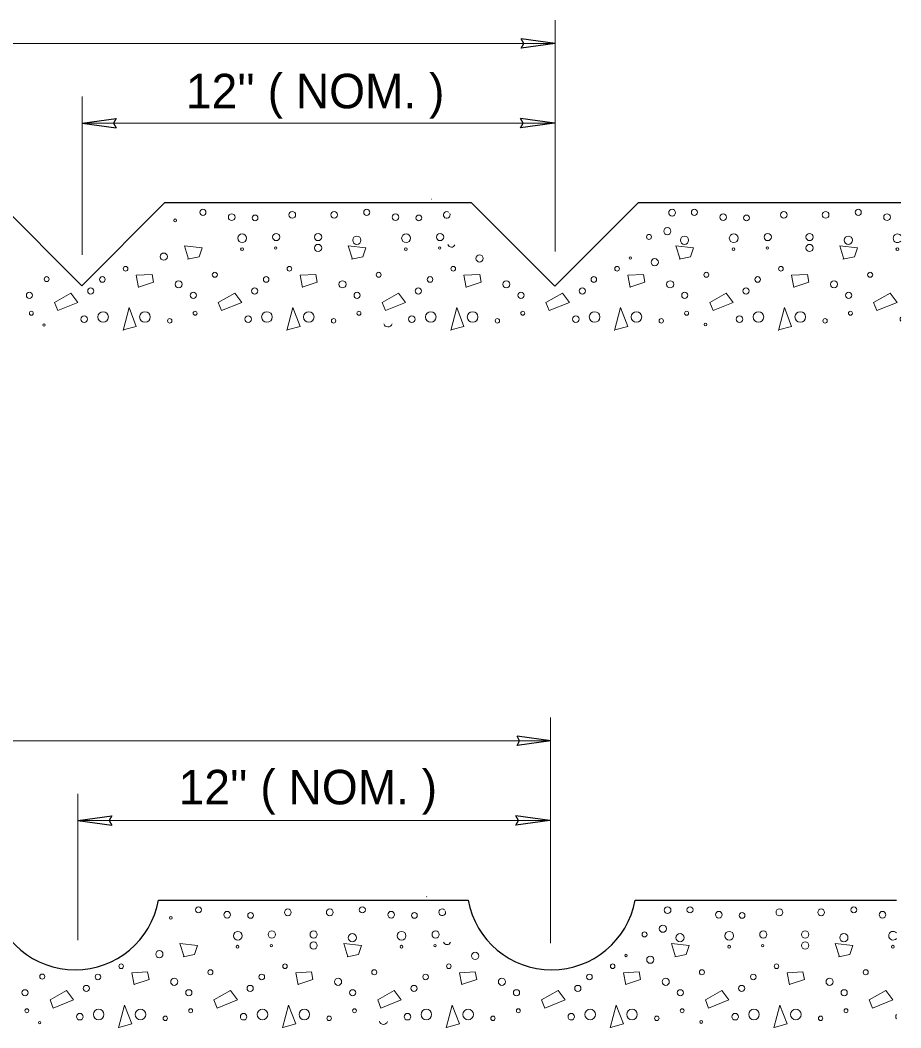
# Model space of a CAD drawing. Extents: x 290 to 799, y -237 to 274.
# Drawn here: x 550.51 to 585.37, y 84.31 to 124.18 of the extents above; entities that cross this region are included whole.
import ezdxf

# ---------------------------------------------------------------- set-up
doc = ezdxf.new("R2010")
doc.units = 0
doc.header["$LTSCALE"] = 0.52
doc.layers.add('1', color=7, linetype='Continuous', lineweight=13)
doc.layers.add('36', color=7, linetype='Continuous', lineweight=35)

msp = doc.modelspace()

# ---------------------------------------------------------------- linework, layer by layer
at = {"layer": '1', "lineweight": 25}
for p, q in [((571.6812, 123.2644), (570.3401, 123.4487)), ((571.6812, 123.2644), (570.3401, 123.0802)), ((552.9723, 120.1131), (554.3134, 120.2974)), ((552.9723, 120.1131), (554.3134, 119.9288)), ((571.6585, 120.1033), (570.3174, 120.2875)), ((571.6585, 120.1033), (570.3174, 119.9189)), ((552.9483, 113.6718), (549.6563, 116.9638)), ((552.9483, 113.6718), (556.2403, 116.9638)), ((571.6759, 113.655), (568.3672, 116.9638)), ((571.6759, 113.655), (574.9848, 116.9638)), ((571.5192, 95.6622), (570.1781, 95.8464)), ((571.5192, 95.6622), (570.1781, 95.4779)), ((552.7968, 92.5108), (554.1379, 92.6952)), ((571.4782, 92.5122), (570.137, 92.6964)), ((552.7968, 92.5108), (554.1379, 92.3266)), ((571.4782, 92.5122), (570.137, 92.3279))]:
    msp.add_line(p, q, dxfattribs=at)
at = {"layer": '1'}
for p, q in [((566.7893, 117.0948), (566.7739, 117.1047)), ((566.6138, 89.4926), (566.5984, 89.5024))]:
    msp.add_line(p, q, dxfattribs=at)
at = {"layer": '1', "lineweight": 25}
for points in [[(570.3401, 123.0802), (570.4438, 123.2663), (570.3401, 123.4487)], [(554.3134, 120.2974), (554.2097, 120.1113), (554.3134, 119.9288)], [(570.3174, 119.9189), (570.4212, 120.1052), (570.3174, 120.2875)], [(570.1781, 95.4779), (570.2818, 95.6641), (570.1781, 95.8464)], [(554.1379, 92.6952), (554.0342, 92.509), (554.1379, 92.3266)], [(570.137, 92.3279), (570.2408, 92.5141), (570.137, 92.6964)]]:
    msp.add_lwpolyline(points, dxfattribs=at)
at = {"layer": '1'}
for points in [[(557.1407, 114.7239), (557.5913, 114.8158), (557.7109, 115.1746), (557.0119, 115.2482), (557.1774, 114.7239)], [(563.6253, 114.7239), (564.0758, 114.8158), (564.1955, 115.1746), (563.4964, 115.2482), (563.662, 114.7239)], [(576.5943, 114.7239), (577.0449, 114.8158), (577.1646, 115.1746), (576.4655, 115.2482), (576.6311, 114.7239)], [(583.0788, 114.7239), (583.5295, 114.8158), (583.6491, 115.1746), (582.9501, 115.2482), (583.1156, 114.7239)], [(555.1907, 113.6202), (555.7886, 113.8225), (555.7333, 114.126), (555.1079, 114.0893), (555.1998, 113.611)], [(561.6753, 113.6202), (562.2731, 113.8225), (562.2179, 114.126), (561.5924, 114.0893), (561.6844, 113.611)], [(568.1598, 113.6202), (568.7577, 113.8225), (568.7024, 114.126), (568.077, 114.0893), (568.1689, 113.611)], [(574.6443, 113.6202), (575.2422, 113.8225), (575.187, 114.126), (574.5615, 114.0893), (574.6535, 113.611)], [(581.1288, 113.6202), (581.7268, 113.8225), (581.6715, 114.126), (581.0461, 114.0893), (581.138, 113.611)], [(554.5929, 111.9278), (555.1079, 112.0657), (554.8228, 112.8108), (554.5836, 111.9093)], [(561.0774, 111.9278), (561.5924, 112.0657), (561.3073, 112.8108), (561.0682, 111.9093)], [(567.5619, 111.9278), (568.077, 112.0657), (567.7919, 112.8108), (567.5527, 111.9093)], [(574.0465, 111.9278), (574.5615, 112.0657), (574.2764, 112.8108), (574.0373, 111.9093)], [(580.531, 111.9278), (581.0461, 112.0657), (580.761, 112.8108), (580.5218, 111.9093)], [(556.9652, 87.1217), (557.4158, 87.2136), (557.5354, 87.5723), (556.8364, 87.6459), (557.0019, 87.1217)], [(563.4498, 87.1217), (563.9003, 87.2136), (564.02, 87.5723), (563.3209, 87.6459), (563.4865, 87.1217)], [(576.4188, 87.1217), (576.8694, 87.2136), (576.9891, 87.5723), (576.29, 87.6459), (576.4556, 87.1217)], [(582.9033, 87.1217), (583.354, 87.2136), (583.4736, 87.5723), (582.7746, 87.6459), (582.9401, 87.1217)], [(555.0152, 86.0179), (555.6131, 86.2203), (555.5578, 86.5238), (554.9324, 86.487), (555.0243, 86.0088)], [(561.4998, 86.0179), (562.0976, 86.2203), (562.0424, 86.5238), (561.4169, 86.487), (561.5089, 86.0088)], [(567.9843, 86.0179), (568.5822, 86.2203), (568.5269, 86.5238), (567.9015, 86.487), (567.9934, 86.0088)], [(574.4688, 86.0179), (575.0667, 86.2203), (575.0115, 86.5238), (574.386, 86.487), (574.478, 86.0088)], [(580.9533, 86.0179), (581.5513, 86.2203), (581.496, 86.5238), (580.8706, 86.487), (580.9625, 86.0088)], [(554.4174, 84.3255), (554.9324, 84.4634), (554.6473, 85.2085), (554.4081, 84.3071)], [(560.9019, 84.3255), (561.4169, 84.4634), (561.1318, 85.2085), (560.8927, 84.3071)], [(567.3864, 84.3255), (567.9015, 84.4634), (567.6164, 85.2085), (567.3772, 84.3071)], [(573.871, 84.3255), (574.386, 84.4634), (574.1009, 85.2085), (573.8618, 84.3071)], [(580.3555, 84.3255), (580.8706, 84.4634), (580.5855, 85.2085), (580.3463, 84.3071)]]:
    msp.add_lwpolyline(points, dxfattribs=at)
for points in [[(551.999, 112.6912), (552.7993, 113.0131), (552.5233, 113.381), (551.8703, 113.0131)], [(558.4836, 112.6912), (559.2838, 113.0131), (559.0078, 113.381), (558.3548, 113.0131)], [(564.9681, 112.6912), (565.7683, 113.0131), (565.4924, 113.381), (564.8393, 113.0131)], [(571.4527, 112.6912), (572.2528, 113.0131), (571.9769, 113.381), (571.3238, 113.0131)], [(577.9372, 112.6912), (578.7373, 113.0131), (578.4615, 113.381), (577.8084, 113.0131)], [(584.4218, 112.6912), (585.2219, 113.0131), (584.946, 113.381), (584.2929, 113.0131)], [(551.8235, 85.0889), (552.6238, 85.4108), (552.3478, 85.7788), (551.6948, 85.4108)], [(558.3081, 85.0889), (559.1083, 85.4108), (558.8323, 85.7788), (558.1793, 85.4108)], [(564.7926, 85.0889), (565.5928, 85.4108), (565.3169, 85.7788), (564.6638, 85.4108)], [(571.2772, 85.0889), (572.0773, 85.4108), (571.8014, 85.7788), (571.1483, 85.4108)], [(577.7617, 85.0889), (578.5618, 85.4108), (578.286, 85.7788), (577.6329, 85.4108)], [(584.2463, 85.0889), (585.0464, 85.4108), (584.7705, 85.7788), (584.1174, 85.4108)]]:
    msp.add_lwpolyline(points, close=True, dxfattribs=at)
for centre, radius in [((557.7461, 116.5798), 0.1193), ((558.8836, 116.3871), 0.132), ((559.8081, 116.359), 0.1138), ((561.2831, 116.4805), 0.1325), ((562.9393, 116.4805), 0.1325), ((564.2307, 116.5798), 0.1193), ((565.3681, 116.3871), 0.132), ((566.2926, 116.359), 0.1138), ((576.3133, 116.5665), 0.1325), ((577.1997, 116.5798), 0.1193), ((578.3372, 116.3871), 0.132), ((579.2617, 116.359), 0.1138), ((580.7367, 116.4805), 0.1325), ((582.3929, 116.4805), 0.1325), ((583.6843, 116.5798), 0.1193), ((584.8217, 116.3871), 0.132), ((556.6483, 116.2623), 0.0559), ((559.3004, 115.5539), 0.1733), ((560.6469, 115.6029), 0.1429), ((562.3031, 115.6029), 0.1429), ((565.7849, 115.5539), 0.1733), ((567.1315, 115.6029), 0.1429), ((575.4008, 115.6063), 0.0994), ((576.1271, 115.8328), 0.1429), ((578.754, 115.5539), 0.1733), ((580.1005, 115.6029), 0.1429), ((581.7567, 115.6029), 0.1429), ((562.3031, 115.1701), 0.1429), ((563.8367, 115.476), 0.163), ((576.8058, 115.476), 0.163), ((581.7567, 115.1701), 0.1429), ((583.2903, 115.476), 0.163), ((556.1962, 114.8265), 0.1429), ((559.2929, 115.1194), 0.0559), ((560.6267, 115.1654), 0.0469), ((565.7775, 115.1194), 0.0559), ((567.1112, 115.1654), 0.0469), ((568.6951, 114.756), 0.1429), ((578.7466, 115.1194), 0.0559), ((580.0803, 115.1654), 0.0469), ((585.2311, 115.1194), 0.0559), ((574.6633, 114.7725), 0.0469), ((575.628, 114.6054), 0.1429), ((554.6848, 114.3468), 0.092), ((558.2168, 114.1076), 0.0994), ((561.1694, 114.3468), 0.092), ((564.7013, 114.1076), 0.0994), ((567.6539, 114.3468), 0.092), ((574.1385, 114.3468), 0.092), ((577.6704, 114.1076), 0.0994), ((580.623, 114.3468), 0.092), ((584.1549, 114.1076), 0.0994), ((551.5611, 113.9363), 0.0994), ((553.765, 113.9237), 0.1108), ((556.7859, 113.731), 0.1405), ((560.2496, 113.9237), 0.1108), ((563.2704, 113.731), 0.1405), ((566.7341, 113.9237), 0.1108), ((569.755, 113.731), 0.1405), ((573.2187, 113.9237), 0.1108), ((576.2395, 113.731), 0.1405), ((579.7032, 113.9237), 0.1108), ((582.724, 113.731), 0.1405), ((550.8788, 113.2964), 0.1225), ((553.3063, 113.468), 0.1226), ((557.3633, 113.2964), 0.1225), ((559.7908, 113.468), 0.1226), ((563.8479, 113.2964), 0.1225), ((566.2753, 113.468), 0.1226), ((570.3324, 113.2964), 0.1225), ((572.7599, 113.468), 0.1226), ((576.817, 113.2964), 0.1225), ((579.2444, 113.468), 0.1226), ((583.3015, 113.2964), 0.1225), ((550.9524, 112.5857), 0.0775), ((553.0476, 112.3508), 0.1301), ((553.7946, 112.4386), 0.2094), ((555.4508, 112.4386), 0.2094), ((557.4369, 112.5857), 0.0775), ((559.5322, 112.3508), 0.1301), ((560.2791, 112.4386), 0.2094), ((561.9353, 112.4386), 0.2094), ((563.9214, 112.5857), 0.0775), ((566.0167, 112.3508), 0.1301), ((566.7637, 112.4386), 0.2094), ((568.4199, 112.4386), 0.2094), ((570.406, 112.5857), 0.0775), ((572.5012, 112.3508), 0.1301), ((573.2482, 112.4386), 0.2094), ((574.9044, 112.4386), 0.2094), ((576.8905, 112.5857), 0.0775), ((578.9858, 112.3508), 0.1301), ((579.7327, 112.4386), 0.2094), ((581.3889, 112.4386), 0.2094), ((583.3751, 112.5857), 0.0775), ((551.4585, 112.1181), 0.0469), ((556.4324, 112.2864), 0.0867), ((562.9169, 112.2864), 0.0867), ((569.4015, 112.2864), 0.0867), ((575.886, 112.2864), 0.0867), ((577.6392, 112.1423), 0.0559), ((582.3705, 112.2864), 0.0867), ((557.5706, 88.9775), 0.1193), ((561.1076, 88.8783), 0.1325), ((562.7638, 88.8783), 0.1325), ((564.0552, 88.9775), 0.1193), ((576.1378, 88.9642), 0.1325), ((577.0242, 88.9775), 0.1193), ((580.5612, 88.8783), 0.1325), ((582.2174, 88.8783), 0.1325), ((583.5088, 88.9775), 0.1193), ((556.4728, 88.6601), 0.0559), ((558.7081, 88.7849), 0.132), ((559.6326, 88.7568), 0.1138), ((565.1926, 88.7849), 0.132), ((566.1171, 88.7568), 0.1138), ((578.1617, 88.7849), 0.132), ((579.0862, 88.7568), 0.1138), ((584.6462, 88.7849), 0.132), ((560.4714, 88.0006), 0.1429), ((562.1276, 88.0006), 0.1429), ((566.956, 88.0006), 0.1429), ((575.9516, 88.2306), 0.1429), ((579.925, 88.0006), 0.1429), ((581.5812, 88.0006), 0.1429), ((559.1249, 87.9516), 0.1733), ((563.6612, 87.8737), 0.163), ((565.6094, 87.9516), 0.1733), ((575.2253, 88.0041), 0.0994), ((576.6303, 87.8737), 0.163), ((578.5785, 87.9516), 0.1733), ((583.1148, 87.8737), 0.163), ((556.0207, 87.2242), 0.1429), ((559.1174, 87.5172), 0.0559), ((560.4512, 87.5632), 0.0469), ((562.1276, 87.5679), 0.1429), ((565.602, 87.5172), 0.0559), ((566.9357, 87.5632), 0.0469), ((578.5711, 87.5172), 0.0559), ((579.9048, 87.5632), 0.0469), ((581.5812, 87.5679), 0.1429), ((585.0556, 87.5172), 0.0559), ((568.5196, 87.1537), 0.1429), ((574.4878, 87.1703), 0.0469), ((575.4525, 87.0031), 0.1429), ((554.5093, 86.7445), 0.092), ((558.0413, 86.5054), 0.0994), ((560.9939, 86.7445), 0.092), ((564.5258, 86.5054), 0.0994), ((567.4784, 86.7445), 0.092), ((573.963, 86.7445), 0.092), ((577.4949, 86.5054), 0.0994), ((580.4475, 86.7445), 0.092), ((583.9794, 86.5054), 0.0994), ((551.3856, 86.3341), 0.0994), ((553.5895, 86.3215), 0.1108), ((556.6104, 86.1288), 0.1405), ((560.0741, 86.3215), 0.1108), ((563.0949, 86.1288), 0.1405), ((566.5586, 86.3215), 0.1108), ((569.5795, 86.1288), 0.1405), ((573.0432, 86.3215), 0.1108), ((576.064, 86.1288), 0.1405), ((579.5277, 86.3215), 0.1108), ((582.5485, 86.1288), 0.1405), ((550.7033, 85.6942), 0.1225), ((553.1308, 85.8658), 0.1226), ((557.1878, 85.6942), 0.1225), ((559.6153, 85.8658), 0.1226), ((563.6724, 85.6942), 0.1225), ((566.0998, 85.8658), 0.1226), ((570.1569, 85.6942), 0.1225), ((572.5844, 85.8658), 0.1226), ((576.6415, 85.6942), 0.1225), ((579.0689, 85.8658), 0.1226), ((583.126, 85.6942), 0.1225), ((550.7769, 84.9835), 0.0775), ((553.6191, 84.8364), 0.2094), ((555.2753, 84.8364), 0.2094), ((557.2614, 84.9835), 0.0775), ((560.1036, 84.8364), 0.2094), ((561.7598, 84.8364), 0.2094), ((563.7459, 84.9835), 0.0775), ((566.5882, 84.8364), 0.2094), ((568.2444, 84.8364), 0.2094), ((570.2305, 84.9835), 0.0775), ((573.0727, 84.8364), 0.2094), ((574.7289, 84.8364), 0.2094), ((576.715, 84.9835), 0.0775), ((579.5572, 84.8364), 0.2094), ((581.2134, 84.8364), 0.2094), ((583.1996, 84.9835), 0.0775), ((551.283, 84.5159), 0.0469), ((552.8721, 84.7486), 0.1301), ((556.2569, 84.6842), 0.0867), ((559.3567, 84.7486), 0.1301), ((562.7414, 84.6842), 0.0867), ((565.8412, 84.7486), 0.1301), ((569.226, 84.6842), 0.0867), ((572.3257, 84.7486), 0.1301), ((575.7105, 84.6842), 0.0867), ((577.4637, 84.5401), 0.0559), ((578.8103, 84.7486), 0.1301), ((582.195, 84.6842), 0.0867)]:
    msp.add_circle(centre, radius, dxfattribs=at)
for centre, radius, start, end in [((567.3944, 116.4805), 0.1325, 49.41339, 24.32434), ((585.2385, 115.5539), 0.1733, 40.87134, 319.12866), ((567.5818, 115.3443), 0.1429, 197.71676, 339.89649), ((565.0688, 112.2198), 0.1733, 197.49061, 340.12264), ((585.4703, 112.3508), 0.1301, 140.72274, 219.27726), ((567.2189, 88.8783), 0.1325, 49.41339, 24.32434), ((585.063, 87.9516), 0.1733, 40.87134, 319.12866), ((567.4063, 87.7421), 0.1429, 197.71676, 339.89649), ((564.8933, 84.6175), 0.1733, 197.49061, 340.12264), ((585.2948, 84.7486), 0.1301, 140.72274, 219.27726)]:
    msp.add_arc(centre, radius, start, end, dxfattribs=at)
at = {"layer": '1', "lineweight": 25}
for centre in [(552.6851, 89.9548), (571.5473, 89.9548)]:
    msp.add_arc(centre, 3.3541, 190.18761, 349.81239, dxfattribs=at)
at = {"layer": '36', "lineweight": 13}
for p, q in [((571.6841, 115.0265), (571.6841, 124.1849)), ((496.0954, 123.2638), (571.6841, 123.2638)), ((552.972, 114.9041), (552.972, 121.1638)), ((571.6841, 120.1138), (552.972, 120.1138)), ((571.5086, 87.6535), (571.5086, 96.5827)), ((495.9199, 95.6616), (571.5086, 95.6616)), ((552.7965, 87.7758), (552.7965, 93.5616)), ((571.5086, 92.5116), (552.7965, 92.5116))]:
    msp.add_line(p, q, dxfattribs=at)
at = {"layer": '36', "lineweight": 25}
for p, q in [((556.2403, 116.9638), (568.3672, 116.9638)), ((574.9848, 116.9638), (585.3696, 116.9638)), ((555.9863, 89.3616), (568.2462, 89.3616)), ((574.8485, 89.3616), (585.1941, 89.3616))]:
    msp.add_line(p, q, dxfattribs=at)

# ---------------------------------------------------------------- texts
at = {"layer": '36'}
for p in [(557.0741, 120.6965), (556.785, 93.1511)]:
    msp.add_text("12'' ( NOM. )", height=1.365, dxfattribs=at).set_placement(p)

doc.saveas('drawing.dxf')
